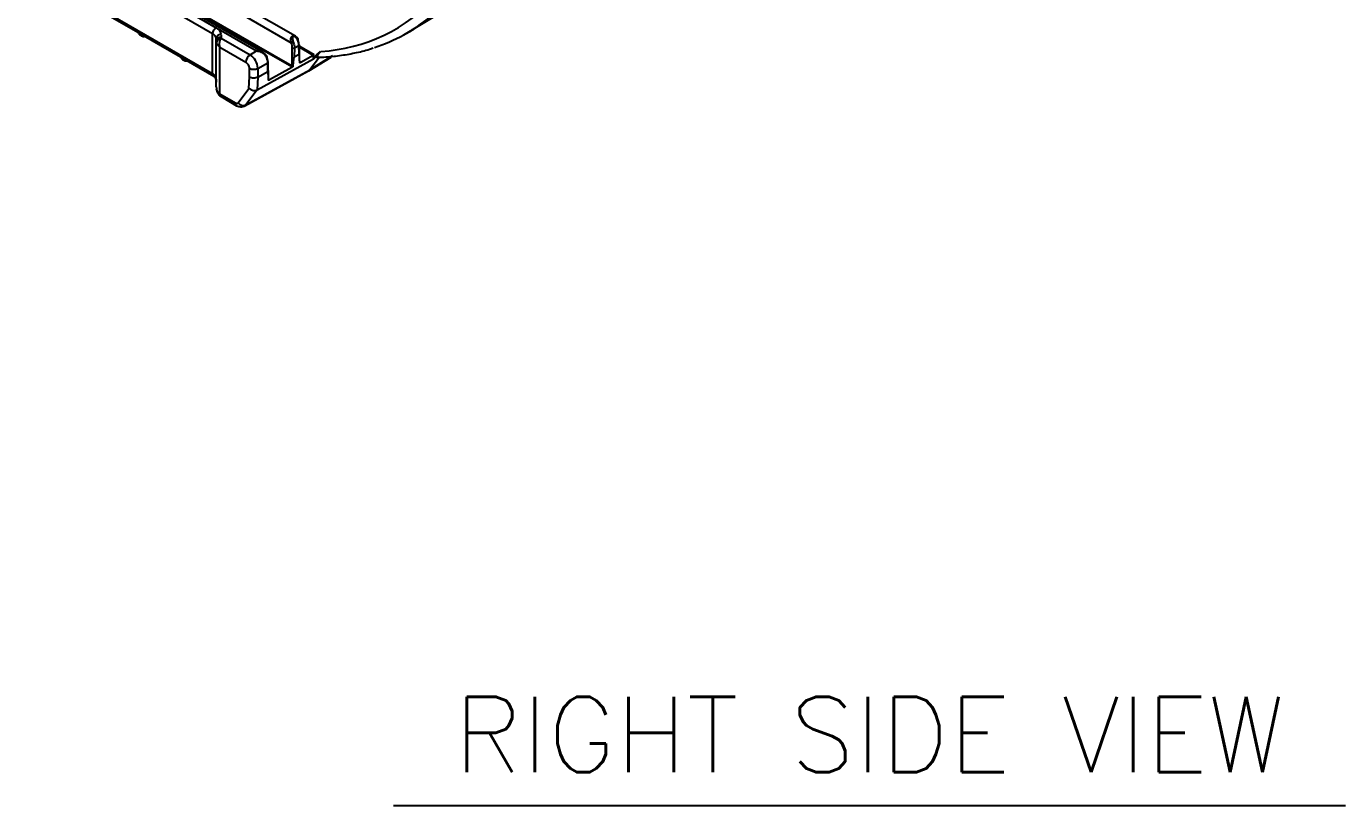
# Model space of a CAD drawing. Extents: x 6 to 134, y 3 to 97.
# Drawn here: x 88.25 to 101.37, y 61.14 to 68.88 of the extents above; entities that cross this region are included whole.
import ezdxf
from ezdxf.enums import TextEntityAlignment as Align

# ---------------------------------------------------------------- set-up
doc = ezdxf.new("R2010")
doc.units = 0
doc.header["$MEASUREMENT"] = 0
doc.layers.add('OBJECT', color=7, linetype='CONTINUOUS')
doc.styles.get("Standard").update_dxf_attribs({"font": 'SIMPLEX'})

msp = doc.modelspace()

# ---------------------------------------------------------------- linework, layer by layer
at = {"layer": 'OBJECT'}
for p, q in [((90.93, 68.782), (88.546, 70.158)), ((88.48, 70.108), (90.887, 68.718)), ((90.607, 68.619), (88.254, 69.977)), ((88.258, 69.954), (90.542, 68.636)), ((88.465, 69.89), (90.895, 68.487)), ((88.462, 69.883), (90.891, 68.481)), ((90.105, 68.807), (88.625, 69.662)), ((88.659, 69.722), (90.139, 68.867)), ((88.625, 69.266), (90.105, 68.412)), ((92.083, 68.841), (92.557, 69.128)), ((88.969, 69.047), (89.362, 68.821)), ((89.394, 68.802), (89.786, 68.576)), ((90.105, 68.412), (90.105, 68.807)), ((90.141, 68.733), (90.141, 68.758)), ((90.141, 68.278), (90.141, 68.733)), ((90.189, 68.797), (90.189, 68.773)), ((90.191, 68.763), (90.478, 68.598)), ((92.006, 68.797), (92.021, 68.805)), ((90.176, 68.675), (90.436, 68.525)), ((90.176, 68.209), (90.176, 68.675)), ((90.478, 68.598), (90.542, 68.636)), ((90.895, 68.487), (90.897, 68.666)), ((90.918, 68.666), (90.917, 68.578)), ((90.917, 68.578), (90.964, 68.604)), ((90.918, 68.666), (90.963, 68.691)), ((90.964, 68.604), (90.963, 68.691)), ((90.97, 68.538), (90.968, 68.697)), ((90.968, 68.682), (91.11, 68.6)), ((90.968, 68.673), (91.106, 68.594)), ((90.981, 68.524), (91.106, 68.594)), ((91.06, 68.438), (91.285, 68.574)), ((91.298, 68.586), (91.072, 68.449)), ((91.166, 68.574), (91.072, 68.449)), ((91.106, 68.594), (91.11, 68.6)), ((91.108, 68.557), (91.11, 68.6)), ((91.108, 68.557), (91.133, 68.591)), ((89.818, 68.557), (90.118, 68.384)), ((90.436, 68.099), (91.072, 68.449)), ((90.471, 68.377), (90.471, 68.464)), ((90.549, 68.249), (91.108, 68.557)), ((90.555, 68.463), (90.654, 68.518)), ((90.555, 68.463), (90.555, 68.376)), ((90.655, 68.432), (90.654, 68.518)), ((90.661, 68.366), (90.658, 68.525)), ((90.671, 68.352), (90.893, 68.475)), ((90.891, 68.481), (90.895, 68.487)), ((90.97, 68.521), (90.97, 68.521)), ((90.425, 68.089), (91.059, 68.437)), ((90.466, 68.264), (90.471, 68.377)), ((90.555, 68.376), (90.549, 68.249)), ((90.555, 68.376), (90.655, 68.432)), ((90.661, 68.349), (90.661, 68.349)), ((90.176, 68.209), (90.332, 68.119)), ((90.189, 68.182), (90.344, 68.092)), ((90.358, 68.121), (90.466, 68.264)), ((90.549, 68.249), (90.436, 68.099))]:
    msp.add_line(p, q, dxfattribs=at)
at = {"layer": 'OBJECT', "color": 1}
msp.add_line((91.902, 61.136), (101.366, 61.136), dxfattribs=at)
at = {"layer": 'OBJECT', "flags": 128}
for points in [[(90.95, 68.75), (90.952, 68.751), (90.953, 68.752), (90.954, 68.753), (90.955, 68.754), (90.955, 68.754), (90.954, 68.755), (90.953, 68.755), (90.951, 68.755)], [(90.641, 68.574), (90.643, 68.575), (90.644, 68.576), (90.645, 68.577), (90.646, 68.578), (90.646, 68.579), (90.645, 68.579), (90.644, 68.579), (90.643, 68.579)], [(91.072, 68.449), (91.066, 68.442), (91.059, 68.437)], [(90.143, 68.25), (90.143, 68.25), (90.144, 68.252)], [(90.436, 68.099), (90.431, 68.093), (90.425, 68.089)]]:
    msp.add_lwpolyline(points, dxfattribs=at)
at = {"layer": 'OBJECT'}
for centre, radius, start, end in [((91.16, 70.35), 1.769, 299.1342, 324.8359), ((91.078, 70.327), 1.699, 273.4265, 317.5736), ((91.194, 70.274), 1.686, 287.9096, 309.5464), ((90.181, 68.804), 0.0755, 123.2297, 177.3477), ((90.185, 68.753), 0.0449, 85.2223, 173.4404), ((90.185, 68.728), 0.0449, 85.2223, 173.4404), ((90.195, 68.711), 0.052, 95.021, 173.5757), ((90.872, 68.788), 0.0711, 282.0072, 298.719), ((90.528, 68.52), 0.0924, 123.2297, 177.3477), ((90.387, 68.456), 0.168, 2.6055, 57.3945), ((90.908, 68.687), 0.0235, 242.5151, 295.7376), ((90.96, 68.696), 0.00759, 6.0477, 65.4463), ((90.96, 68.698), 0.00749, 292.7606, 356.6014), ((90.395, 68.46), 0.0761, 2.6055, 57.3945), ((90.514, 68.546), 0.0925, 242.6565, 296.7662), ((90.651, 68.524), 0.00759, 6.0477, 65.4463), ((90.651, 68.525), 0.00749, 292.7606, 356.6014), ((90.905, 68.506), 0.021, 241.472, 265.798), ((90.135, 68.409), 0.0296, 173.7657, 234.8958), ((90.136, 68.409), 0.0304, 174.5425, 233.5055), ((90.197, 68.246), 0.0423, 239.448, 240.0019), ((90.206, 68.206), 0.0296, 173.763, 234.9248), ((90.205, 68.206), 0.0291, 173.0573, 234.5106), ((90.361, 68.116), 0.0296, 173.7644, 234.9093), ((90.344, 68.135), 0.0197, 231.0028, 317.4069), ((90.411, 68.159), 0.0646, 215.2335, 292.9112)]:
    msp.add_arc(centre, radius, start, end, dxfattribs=at)
for centre, major_axis, ratio, start_param, end_param in [((90.02, 68.796), (0.169, 0.003), 0.587275, 6.27415, 7.059548), ((90.021, 68.756), (0.12, 0.003), 0.591298, 6.270279, 7.055678), ((90.261, 68.734), (0.12, 0.001), 0.583219, 3.136322, 3.362699), ((90.26, 68.773), (0.071, 0.0011), 0.587275, 3.132557, 3.358934), ((90.824, 68.708), (-0.0503, 0.0903), 0.587367, 3.935806, 4.501126), ((90.889, 68.746), (-0.0536, 0.0897), 0.56722, 3.918948, 4.477792), ((90.585, 68.57), (-0.0497, 0.0832), 0.56722, 3.918948, 4.484097), ((90.903, 68.348), (0.014, 0.23), 0.045213, 0.029002, 0.937916), ((90.958, 68.379), (0.007, 0.226), 0.046968, 5.402591, 6.311316), ((90.021, 68.365), (0.12, -0.003), 0.561983, 0.795039, 0.797817), ((90.648, 68.207), (0.007, 0.226), 0.046968, 5.401722, 6.311316), ((90.261, 68.243), (0.106, -0.079), 0.70338, 3.625484, 3.865903), ((90.508, 68.289), (0.0577, -0.0208), 0.71208, 4.170661, 5.724004)]:
    msp.add_ellipse(centre, major_axis=major_axis, ratio=ratio, start_param=start_param, end_param=end_param, dxfattribs=at)
for points, knots in [([(89.362, 68.821), (89.362, 68.821), (89.362, 68.821), (89.365, 68.82), (89.369, 68.819), (89.373, 68.816), (89.379, 68.813), (89.385, 68.808), (89.391, 68.804), (89.394, 68.803)], [0, 0, 0, 0, 0.177074, 0.310179, 0.449334, 0.544424, 0.637993, 0.808158, 1, 1, 1, 1]), ([(89.405, 68.796), (89.403, 68.796), (89.396, 68.799), (89.387, 68.805), (89.378, 68.812), (89.374, 68.815), (89.37, 68.817), (89.368, 68.817), (89.367, 68.818), (89.365, 68.818), (89.364, 68.817), (89.365, 68.818), (89.365, 68.818)], [0, 0, 0, 0, 0.078876, 0.332292, 0.442726, 0.500193, 0.557328, 0.634481, 0.643941, 0.7314, 0.997897, 1, 1, 1, 1]), ([(89.366, 68.818), (89.367, 68.815), (89.372, 68.804), (89.389, 68.79), (89.411, 68.78), (89.425, 68.781), (89.43, 68.782)], [0, 0, 0, 0, 0.106475, 0.45952, 0.833637, 1, 1, 1, 1]), ([(90.176, 68.675), (90.176, 68.675), (90.176, 68.675), (90.175, 68.675), (90.175, 68.676), (90.174, 68.676), (90.172, 68.679), (90.166, 68.684), (90.159, 68.692), (90.152, 68.701), (90.147, 68.71), (90.145, 68.715), (90.144, 68.717)], [0, 0, 0, 0, 0.006399, 0.007932, 0.012334, 0.029371, 0.070141, 0.170443, 0.402462, 0.638533, 0.81792, 1, 1, 1, 1]), ([(90.191, 68.763), (90.187, 68.759), (90.181, 68.751), (90.174, 68.733), (90.17, 68.711), (90.171, 68.693), (90.174, 68.681), (90.175, 68.677), (90.176, 68.675), (90.176, 68.675)], [0, 0, 0, 0, 0.220983, 0.393629, 0.629567, 0.865292, 0.927329, 0.996391, 1, 1, 1, 1]), ([(90.887, 68.718), (90.885, 68.724), (90.883, 68.737), (90.883, 68.756), (90.887, 68.771), (90.893, 68.78), (90.899, 68.785), (90.907, 68.787), (90.917, 68.787), (90.93, 68.783), (90.944, 68.772), (90.949, 68.761), (90.951, 68.755)], [0, 0, 0, 0, 0.120976, 0.261667, 0.366699, 0.439039, 0.4998, 0.560097, 0.631651, 0.736671, 0.863638, 1, 1, 1, 1]), ([(90.95, 68.75), (90.947, 68.755), (90.941, 68.764), (90.93, 68.774), (90.919, 68.779), (90.911, 68.78), (90.905, 68.779), (90.901, 68.775), (90.898, 68.768), (90.898, 68.756), (90.901, 68.741), (90.904, 68.73), (90.906, 68.726)], [0, 0, 0, 0, 0.145013, 0.279375, 0.384502, 0.450073, 0.501531, 0.55297, 0.618329, 0.722548, 0.871295, 1, 1, 1, 1]), ([(90.906, 68.726), (90.909, 68.716), (90.917, 68.696), (90.918, 68.676), (90.918, 68.666)], [0, 0, 0, 0, 0.4536308, 1, 1, 1, 1]), ([(90.963, 68.691), (90.963, 68.699), (90.961, 68.718), (90.954, 68.738), (90.95, 68.75)], [0, 0, 0, 0, 0.4545964, 1, 1, 1, 1]), ([(89.786, 68.576), (89.786, 68.576), (89.787, 68.576), (89.79, 68.575), (89.793, 68.574), (89.798, 68.571), (89.803, 68.568), (89.81, 68.563), (89.815, 68.56), (89.818, 68.558)], [0, 0, 0, 0, 0.177074, 0.310179, 0.449334, 0.544424, 0.637993, 0.808158, 1, 1, 1, 1]), ([(90.641, 68.574), (90.636, 68.582), (90.627, 68.599), (90.598, 68.62), (90.569, 68.631), (90.548, 68.635), (90.543, 68.636), (90.542, 68.636), (90.542, 68.636)], [0, 0, 0, 0, 0.216235, 0.484893, 0.857708, 0.973607, 0.996571, 1, 1, 1, 1]), ([(90.542, 68.636), (90.542, 68.636), (90.543, 68.636), (90.545, 68.636), (90.551, 68.635), (90.571, 68.634), (90.6, 68.625), (90.63, 68.605), (90.639, 68.587), (90.643, 68.579)], [0, 0, 0, 0, 0.003121, 0.020678, 0.053581, 0.140085, 0.508002, 0.777081, 1, 1, 1, 1]), ([(90.654, 68.518), (90.653, 68.527), (90.652, 68.545), (90.645, 68.564), (90.641, 68.574)], [0, 0, 0, 0, 0.480227, 1, 1, 1, 1]), ([(91.16, 68.578), (91.156, 68.576), (91.146, 68.571), (91.135, 68.569), (91.127, 68.573), (91.131, 68.584), (91.133, 68.591)], [0, 0, 0, 0, 0.136597, 0.302551, 0.553077, 1, 1, 1, 1]), ([(91.133, 68.591), (91.135, 68.593), (91.138, 68.598), (91.148, 68.607), (91.161, 68.618), (91.173, 68.626), (91.179, 68.631), (91.179, 68.631)], [0, 0, 0, 0, 0.134235, 0.268895, 0.630228, 0.992221, 1, 1, 1, 1]), ([(91.179, 68.631), (91.167, 68.617), (91.147, 68.594), (91.14, 68.577), (91.141, 68.572), (91.146, 68.573), (91.146, 68.573)], [0, 0, 0, 0, 0.519997, 0.829077, 0.997331, 1, 1, 1, 1]), ([(91.146, 68.573), (91.167, 68.574), (91.242, 68.576), (91.367, 68.588), (91.518, 68.615), (91.63, 68.641), (91.689, 68.662), (91.701, 68.667)], [0, 0, 0, 0, 0.1122023, 0.3847827, 0.6568452, 0.9282341, 1, 1, 1, 1]), ([(89.829, 68.551), (89.827, 68.552), (89.82, 68.554), (89.811, 68.56), (89.803, 68.567), (89.798, 68.57), (89.795, 68.572), (89.793, 68.572), (89.791, 68.573), (89.789, 68.573), (89.788, 68.572), (89.789, 68.573), (89.789, 68.573)], [0, 0, 0, 0, 0.078876, 0.332292, 0.442726, 0.500193, 0.557328, 0.634481, 0.643941, 0.7314, 0.997897, 1, 1, 1, 1]), ([(89.79, 68.573), (89.791, 68.57), (89.796, 68.559), (89.813, 68.545), (89.835, 68.535), (89.85, 68.536), (89.854, 68.537)], [0, 0, 0, 0, 0.106475, 0.4595199, 0.8336371, 1, 1, 1, 1]), ([(90.893, 68.475), (90.892, 68.476), (90.892, 68.478), (90.892, 68.48), (90.891, 68.481), (90.891, 68.481), (90.891, 68.481)], [0, 0, 0, 0, 0.488204, 0.73689, 0.985936, 1, 1, 1, 1]), ([(90.903, 68.485), (90.903, 68.484), (90.903, 68.482), (90.902, 68.48), (90.9, 68.478), (90.898, 68.476), (90.896, 68.475), (90.894, 68.474), (90.893, 68.475), (90.893, 68.475)], [0, 0, 0, 0, 0.14237, 0.28475, 0.427178, 0.569156, 0.710765, 0.85223, 1, 1, 1, 1]), ([(90.97, 68.525), (90.97, 68.525), (90.971, 68.525), (90.973, 68.525), (90.976, 68.524), (90.979, 68.524), (90.981, 68.524)], [0, 0, 0, 0, 0.014059, 0.263109, 0.511801, 1, 1, 1, 1]), ([(90.981, 68.524), (90.98, 68.523), (90.979, 68.522), (90.977, 68.52), (90.975, 68.519), (90.973, 68.518), (90.972, 68.519), (90.971, 68.52), (90.97, 68.521), (90.97, 68.522)], [0, 0, 0, 0, 0.141696, 0.283405, 0.425027, 0.566484, 0.708055, 0.849977, 1, 1, 1, 1]), ([(90.106, 68.412), (90.111, 68.408), (90.124, 68.397), (90.138, 68.367), (90.14, 68.34), (90.141, 68.325)], [0, 0, 0, 0, 0.231429, 0.564705, 1, 1, 1, 1]), ([(90.117, 68.383), (90.12, 68.382), (90.127, 68.379), (90.135, 68.364), (90.141, 68.343), (90.14, 68.328), (90.14, 68.324)], [0, 0, 0, 0, 0.181461, 0.502752, 0.872591, 1, 1, 1, 1]), ([(90.66, 68.353), (90.661, 68.353), (90.661, 68.353), (90.663, 68.352), (90.667, 68.352), (90.669, 68.352), (90.671, 68.352)], [0, 0, 0, 0, 0.014077, 0.26311, 0.511786, 1, 1, 1, 1]), ([(90.671, 68.352), (90.671, 68.351), (90.67, 68.349), (90.668, 68.348), (90.666, 68.346), (90.664, 68.346), (90.662, 68.346), (90.661, 68.348), (90.661, 68.349), (90.661, 68.35)], [0, 0, 0, 0, 0.141734, 0.283479, 0.425139, 0.566634, 0.708244, 0.850205, 1, 1, 1, 1]), ([(90.144, 68.252), (90.145, 68.25), (90.146, 68.246), (90.149, 68.238), (90.153, 68.23), (90.159, 68.222), (90.167, 68.215), (90.173, 68.211), (90.176, 68.209)], [0, 0, 0, 0, 0.122404, 0.245616, 0.427025, 0.611061, 0.803885, 1, 1, 1, 1]), ([(90.144, 68.25), (90.146, 68.241), (90.15, 68.223), (90.165, 68.199), (90.181, 68.188), (90.188, 68.183)], [0, 0, 0, 0, 0.305771, 0.675575, 1, 1, 1, 1]), ([(90.344, 68.092), (90.352, 68.088), (90.368, 68.08), (90.395, 68.079), (90.416, 68.083), (90.424, 68.089), (90.425, 68.09)], [0, 0, 0, 0, 0.296439, 0.63726, 0.969617, 1, 1, 1, 1])]:
    msp.add_open_spline(points, degree=3, knots=knots, dxfattribs=at)
msp.add_open_spline([(90.555, 68.376), (90.549, 68.374), (90.537, 68.368), (90.513, 68.365), (90.49, 68.368), (90.477, 68.374), (90.471, 68.377)], degree=3, dxfattribs=at)

# ---------------------------------------------------------------- texts
at = {"layer": 'OBJECT', "color": 1}
msp.add_text('RIGHT SIDE VIEW', height=0.75, dxfattribs=at).set_placement((96.634, 61.468), align=Align.CENTER)

doc.saveas('drawing.dxf')
